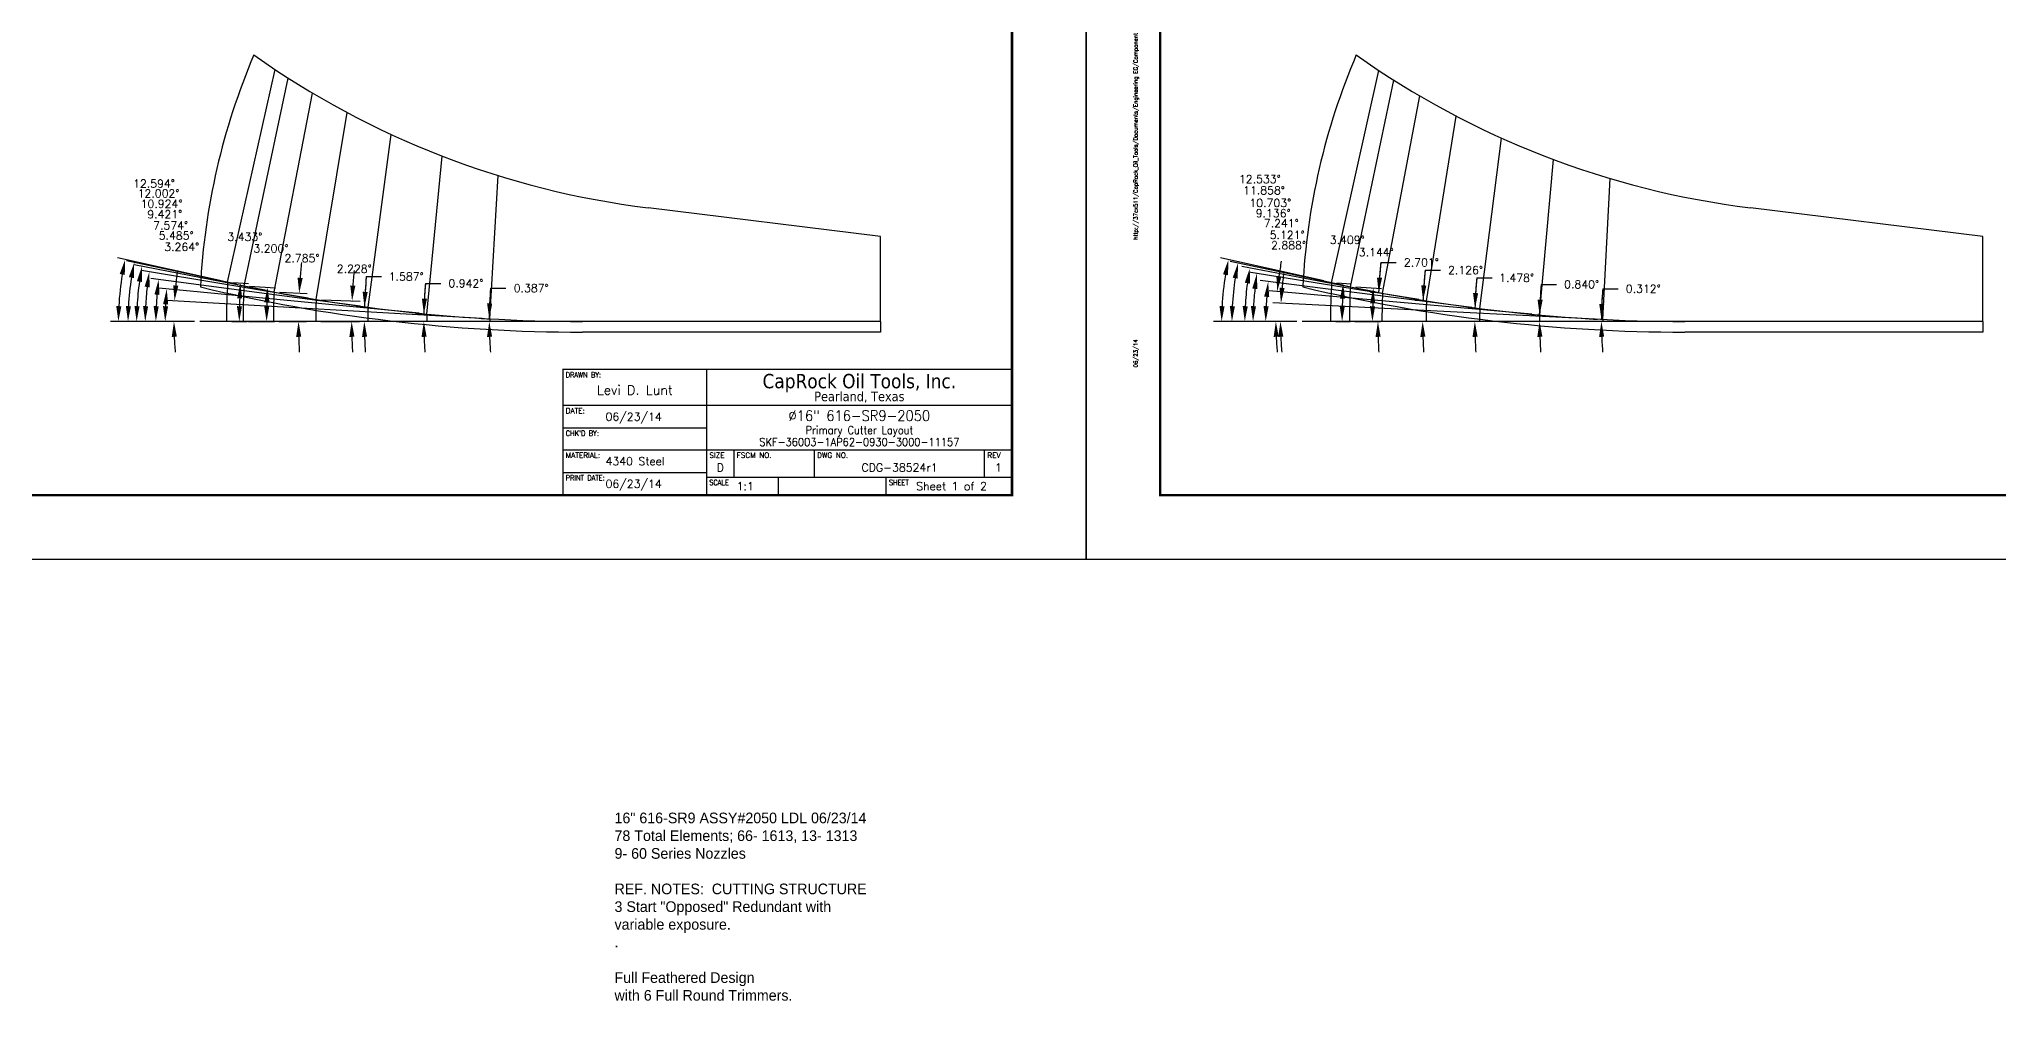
# Model space of a CAD drawing. Header units: inches. Extents: x -3 to 80.6, y -1.2 to 56.3.
# Drawn here: x 34.32 to 57.34, y 7.24 to 18.53 of the extents above; entities that cross this region are included whole.
import ezdxf
from ezdxf.enums import TextEntityAlignment as Align

# ---------------------------------------------------------------- set-up
doc = ezdxf.new("R2010")
doc.units = ezdxf.units.IN
doc.header["$MEASUREMENT"] = 0
doc.header["$PDMODE"] = 35
doc.layers.get('Defpoints').update_dxf_attribs({"color": 10})
for name, color, linetype in [('Dims', 4, 'Continuous'), ('Text', 3, 'Continuous'), ('Title Block', 7, 'Continuous')]:
    doc.layers.add(name, color=color, linetype=linetype)
doc.styles.add('Block', font='tahoma.ttf')
doc.styles.add('RomanD', font='romand.shx')
doc.styles.add('RomanS', font='romans')
doc.dimstyles.get("Standard").update_dxf_attribs({"dimtxt": 0.094, "dimasz": 0.18, "dimexe": 0.094, "dimexo": 0.0625, "dimgap": 0.09, "dimtad": 0, "dimtih": 1, "dimtoh": 1, "dimdec": 4, "dimzin": 0, "dimdsep": 46, "dimtxsty": 'RomanS', "dimcen": 0.09, "dimadec": 3, "dimazin": 0, "dimtfac": 1, "dimtdec": 4, "dimtofl": 0, "dimtmove": 0, "dimatfit": 3, "dimfxl": 1, "dimtolj": 1, "dimtzin": 0, "dimarcsym": 0})

# ---------------------------------------------------------------- blocks, each defined once
blk = doc.blocks.new('COT_Dblock')
at = {"layer": 'Defpoints'}
blk.add_point((0.188, 0.188), dxfattribs=at)
at = {"layer": 'Title Block'}
for p, q in [((29.544, 1.805), (27.857, 1.805)), ((27.857, 1.539), (29.544, 1.539)), ((27.857, 1.282), (33.13, 1.282)), ((29.865, 0.961), (29.865, 1.282)), ((30.81, 0.961), (30.81, 1.282)), ((32.809, 0.961), (32.809, 1.282)), ((27.857, 1.016), (29.544, 1.016)), ((29.544, 0.961), (33.13, 0.961)), ((30.388, 0.75), (30.388, 0.961)), ((31.653, 0.75), (31.653, 0.961))]:
    blk.add_line(p, q, dxfattribs=at)
at = {"layer": 'Title Block', "color": 8}
blk.add_lwpolyline([(0, 0), (34, 0), (34, 22), (0, 22)], close=True, dxfattribs=at)
at = {"layer": 'Title Block', "const_width": 0.03}
blk.add_lwpolyline([(33.13, 21.25), (0.87, 21.25), (0.87, 0.75), (33.13, 0.75)], close=True, dxfattribs=at)
at = {"layer": 'Title Block', "const_width": 0.0169}
for points in [[(27.857, 0.75), (27.857, 2.227), (33.13, 2.227)], [(29.544, 0.75), (29.544, 2.227)], [(29.544, 1.805), (33.13, 1.805)]]:
    blk.add_lwpolyline(points, dxfattribs=at)
at = {"layer": 'Title Block', "style": 'RomanS'}
for s, width, p in [('DRAWN BY:', 0.86, (27.888, 2.195)), ("CHK'D BY:", 0.91, (27.888, 1.508)), ('PRINT DATE:', 0.78, (27.888, 0.985)), ('SCALE', 0.9, (29.575, 0.93)), ('SHEET', 0.9, (31.685, 0.93))]:
    blk.add_text(s, height=0.0625, dxfattribs=dict(at, width=width)).set_placement(p, align=Align.TOP_LEFT)
at = {"layer": 'Title Block', "style": 'Block'}
for s, height, p in [('CapRock Oil Tools, Inc.', 0.16875, (31.337, 2.09)), ('Pearland, Texas', 0.1125, (31.337, 1.91))]:
    blk.add_text(s, height=height, dxfattribs=at).set_placement(p, align=Align.MIDDLE_CENTER)
at = {"layer": 'Title Block', "style": 'RomanS'}
for s, p in [('DATE:', (27.888, 1.773)), ('MATERIAL:', (27.888, 1.25)), ('SIZE', (29.575, 1.25)), ('FSCM NO.', (29.896, 1.25)), ('DWG NO.', (30.841, 1.25)), ('REV', (32.841, 1.25))]:
    blk.add_text(s, height=0.0625, dxfattribs=at).set_placement(p, align=Align.TOP_LEFT)
at = {"layer": 'Title Block', "color": 3, "style": 'RomanS'}
blk.add_text('D', height=0.094, dxfattribs=at).set_placement((29.704, 1.121), align=Align.TOP_CENTER)
at = {"layer": 'Title Block', "color": 1, "style": 'RomanS', "flags": 8}
for tag, p in [('FNAME', (0.62, 3.75)), ('REVDATE', (0.62, 2.25)), ('USER', (0.62, 0.75))]:
    blk.add_attdef(tag, text='', height=0.047, rotation=90, dxfattribs=at).set_placement(p, align=Align.BOTTOM_LEFT)
at = {"layer": 'Title Block', "color": 3, "style": 'RomanS', "flags": 8}
blk.add_attdef('DRAWN', text='', height=0.11, dxfattribs=at).set_placement((28.7, 1.984), align=Align.MIDDLE_CENTER)
for tag, p in [('DDATE', (28.356, 1.672)), ('CHECK', (28.356, 1.406)), ('MATRL', (28.356, 1.149)), ('PDATE', (28.356, 0.883)), ('SCALE', (29.896, 0.855)), ('SHEET', (32.005, 0.855))]:
    blk.add_attdef(tag, text='', height=0.094, dxfattribs=at).set_placement(p, align=Align.MIDDLE_LEFT)
at = {"layer": 'Title Block', "color": 3, "style": 'RomanD', "width": 0.9, "flags": 8}
for tag, height, p in [('TITL1', 0.125, (31.337, 1.684)), ('TITL2', 0.094, (31.337, 1.514)), ('TITL3', 0.094, (31.337, 1.374))]:
    blk.add_attdef(tag, text='', height=height, dxfattribs=at).set_placement(p, align=Align.MIDDLE_CENTER)
at = {"layer": 'Title Block', "color": 3, "style": 'RomanS', "flags": 8}
for tag, p in [('FSCM#', (30.337, 1.121)), ('DWG#', (31.81, 1.121)), ('REV#', (32.97, 1.121))]:
    blk.add_attdef(tag, text='', height=0.094, dxfattribs=at).set_placement(p, align=Align.TOP_CENTER)
blk = doc.blocks.new('*D132')
at = {"layer": 'Defpoints', "color": 0, "transparency": 16777216}
for p in [(35.908, 15.297), (36.21, 15.216), (39.588, 15.249), (39.618, 15.247), (40.707, 15.216)]:
    blk.add_point(p, dxfattribs=at)
at = {"layer": 'Dims', "color": 0, "lineweight": -2, "transparency": 16777216}
for p, q in [((39.526, 15.252), (35.82, 15.463)), ((36.148, 15.216), (35.813, 15.216))]:
    blk.add_line(p, q, dxfattribs=at)
for start, end in [(171.8892, 174.3128), (182.4236, 184.8472)]:
    blk.add_arc((40.162, 15.216), 4.256, start, end, dxfattribs=at)
at = {"layer": 'Dims', "color": 0, "transparency": 16777216}
for points in [[(35.958, 15.635), (35.898, 15.64), (35.914, 15.458)], [(35.881, 15.035), (35.941, 15.037), (35.907, 15.216)]]:
    blk.add_solid(points, dxfattribs=at)
at = {"layer": 'Dims', "color": 0, "transparency": 16777216, "insert": (35.998, 16.091), "char_height": 0.094, "attachment_point": 5, "style": 'RomanS'}
blk.add_mtext('\\A1;3.264°', dxfattribs=at)
blk = doc.blocks.new('*D133')
at = {"layer": 'Defpoints', "color": 0, "transparency": 16777216}
for p in [(35.806, 15.343), (36.21, 15.216), (38.849, 15.306), (38.879, 15.303), (40.707, 15.216)]:
    blk.add_point(p, dxfattribs=at)
at = {"layer": 'Dims', "color": 0, "lineweight": -2, "transparency": 16777216}
for p, q in [((38.787, 15.312), (35.728, 15.606)), ((36.148, 15.216), (35.71, 15.216))]:
    blk.add_line(p, q, dxfattribs=at)
blk.add_arc((39.791, 15.216), 3.988, 177.1015, 177.4134, dxfattribs=at)
at = {"layer": 'Dims', "color": 0, "transparency": 16777216}
for points in [[(35.779, 15.42), (35.839, 15.415), (35.822, 15.597)], [(35.838, 15.395), (35.778, 15.396), (35.804, 15.216)]]:
    blk.add_solid(points, dxfattribs=at)
at = {"layer": 'Dims', "color": 0, "transparency": 16777216, "insert": (35.933, 16.225), "char_height": 0.094, "attachment_point": 5, "style": 'RomanS'}
blk.add_mtext('\\A1;5.485°', dxfattribs=at)
blk = doc.blocks.new('*D134')
at = {"layer": 'Defpoints', "color": 0, "transparency": 16777216}
for p in [(35.698, 15.381), (36.21, 15.216), (38.157, 15.387), (38.186, 15.383), (40.707, 15.216)]:
    blk.add_point(p, dxfattribs=at)
at = {"layer": 'Dims', "color": 0, "lineweight": -2, "transparency": 16777216}
for p, q in [((38.095, 15.395), (35.634, 15.722)), ((36.148, 15.216), (35.6, 15.216))]:
    blk.add_line(p, q, dxfattribs=at)
blk.add_arc((39.441, 15.216), 3.747, 175.1786, 177.2474, dxfattribs=at)
at = {"layer": 'Dims', "color": 0, "transparency": 16777216}
for points in [[(35.678, 15.534), (35.737, 15.528), (35.727, 15.71)], [(35.728, 15.395), (35.668, 15.397), (35.694, 15.216)]]:
    blk.add_solid(points, dxfattribs=at)
at = {"layer": 'Dims', "color": 0, "transparency": 16777216, "insert": (35.868, 16.344), "char_height": 0.094, "attachment_point": 5, "style": 'RomanS'}
blk.add_mtext('\\A1;7.574°', dxfattribs=at)
blk = doc.blocks.new('*D135')
at = {"layer": 'Defpoints', "color": 0, "transparency": 16777216}
for p in [(37.547, 15.479), (37.577, 15.474), (35.574, 15.411), (36.21, 15.216), (40.707, 15.216)]:
    blk.add_point(p, dxfattribs=at)
at = {"layer": 'Dims', "color": 0, "lineweight": -2, "transparency": 16777216}
for p, q in [((37.485, 15.489), (35.524, 15.814)), ((36.148, 15.216), (35.475, 15.216))]:
    blk.add_line(p, q, dxfattribs=at)
blk.add_arc((39.131, 15.216), 3.562, 173.4745, 177.1045, dxfattribs=at)
at = {"layer": 'Dims', "color": 0, "transparency": 16777216}
for points in [[(35.562, 15.625), (35.622, 15.617), (35.617, 15.799)], [(35.604, 15.395), (35.544, 15.397), (35.569, 15.216)]]:
    blk.add_solid(points, dxfattribs=at)
at = {"layer": 'Dims', "color": 0, "transparency": 16777216, "insert": (35.799, 16.475), "char_height": 0.094, "attachment_point": 5, "style": 'RomanS'}
blk.add_mtext('\\A1;9.421°', dxfattribs=at)
blk = doc.blocks.new('*D136')
at = {"layer": 'Defpoints', "color": 0, "transparency": 16777216}
for p in [(35.475, 15.432), (37.054, 15.568), (37.083, 15.562), (36.21, 15.216), (40.707, 15.216)]:
    blk.add_point(p, dxfattribs=at)
at = {"layer": 'Dims', "color": 0, "lineweight": -2, "transparency": 16777216}
for p, q in [((36.992, 15.58), (35.438, 15.88)), ((36.148, 15.216), (35.374, 15.216))]:
    blk.add_line(p, q, dxfattribs=at)
blk.add_arc((38.879, 15.216), 3.41, 172.1008, 176.9756, dxfattribs=at)
at = {"layer": 'Dims', "color": 0, "transparency": 16777216}
for points in [[(35.471, 15.689), (35.53, 15.68), (35.53, 15.862)], [(35.503, 15.395), (35.443, 15.397), (35.468, 15.216)]]:
    blk.add_solid(points, dxfattribs=at)
at = {"layer": 'Dims', "color": 0, "transparency": 16777216, "insert": (35.761, 16.598), "char_height": 0.094, "attachment_point": 5, "style": 'RomanS'}
blk.add_mtext('\\A1;10.924°', dxfattribs=at)
blk = doc.blocks.new('*D137')
at = {"layer": 'Defpoints', "color": 0, "transparency": 16777216}
for p in [(35.375, 15.448), (36.701, 15.64), (36.73, 15.634), (36.21, 15.216), (40.707, 15.216)]:
    blk.add_point(p, dxfattribs=at)
at = {"layer": 'Dims', "color": 0, "lineweight": -2, "transparency": 16777216}
for p, q in [((36.64, 15.653), (35.348, 15.928)), ((36.148, 15.216), (35.273, 15.216))]:
    blk.add_line(p, q, dxfattribs=at)
blk.add_arc((38.697, 15.216), 3.33, 171.0956, 176.9025, dxfattribs=at)
at = {"layer": 'Dims', "color": 0, "transparency": 16777216}
for points in [[(35.377, 15.737), (35.436, 15.726), (35.44, 15.908)], [(35.402, 15.395), (35.342, 15.397), (35.367, 15.216)]]:
    blk.add_solid(points, dxfattribs=at)
at = {"layer": 'Dims', "color": 0, "transparency": 16777216, "insert": (35.726, 16.72), "char_height": 0.094, "attachment_point": 5, "style": 'RomanS'}
blk.add_mtext('\\A1;12.002°', dxfattribs=at)
blk = doc.blocks.new('*D138')
at = {"layer": 'Defpoints', "color": 0, "transparency": 16777216}
for p in [(36.508, 15.683), (36.537, 15.676), (35.263, 15.461), (36.21, 15.216), (40.707, 15.216)]:
    blk.add_point(p, dxfattribs=at)
at = {"layer": 'Dims', "color": 0, "lineweight": -2, "transparency": 16777216}
for p, q in [((36.447, 15.696), (35.242, 15.965)), ((36.148, 15.216), (35.16, 15.216))]:
    blk.add_line(p, q, dxfattribs=at)
blk.add_arc((38.597, 15.216), 3.343, 170.4911, 176.9146, dxfattribs=at)
at = {"layer": 'Dims', "color": 0, "transparency": 16777216}
for points in [[(35.27, 15.774), (35.329, 15.762), (35.334, 15.945)], [(35.289, 15.395), (35.229, 15.397), (35.254, 15.216)]]:
    blk.add_solid(points, dxfattribs=at)
at = {"layer": 'Dims', "color": 0, "transparency": 16777216, "insert": (35.672, 16.835), "char_height": 0.094, "attachment_point": 5, "style": 'RomanS'}
blk.add_mtext('\\A1;12.594°', dxfattribs=at)
blk = doc.blocks.new('*D139')
at = {"layer": 'Defpoints', "color": 0, "transparency": 16777216}
for p in [(39.611, 15.226), (39.618, 15.247), (39.618, 15.216), (44.207, 15.216)]:
    blk.add_point(p, dxfattribs=at)
at = {"layer": 'Dims', "color": 0, "lineweight": -2, "transparency": 16777216}
for p, q in [((39.627, 15.607), (39.807, 15.607)), ((39.556, 15.247), (39.517, 15.248)), ((39.556, 15.216), (39.517, 15.216))]:
    blk.add_line(p, q, dxfattribs=at)
for start, end in [(175.1243, 179.6127), (175.1251, 177.3689), (182.2438, 184.4876)]:
    blk.add_arc((44.207, 15.216), 4.597, start, end, dxfattribs=at)
at = {"layer": 'Dims', "color": 0, "transparency": 16777216}
for points in [[(39.645, 15.426), (39.585, 15.428), (39.611, 15.247)], [(39.584, 15.035), (39.644, 15.036), (39.611, 15.216)]]:
    blk.add_solid(points, dxfattribs=at)
at = {"layer": 'Dims', "color": 0, "transparency": 16777216, "insert": (40.103, 15.607), "char_height": 0.094, "attachment_point": 5, "style": 'RomanS'}
blk.add_mtext('\\A1;0.387°', dxfattribs=at)
blk = doc.blocks.new('*D140')
at = {"layer": 'Defpoints', "color": 0, "transparency": 16777216}
for p in [(38.842, 15.245), (38.878, 15.216), (38.879, 15.303), (44.207, 15.216)]:
    blk.add_point(p, dxfattribs=at)
at = {"layer": 'Dims', "color": 0, "lineweight": -2, "transparency": 16777216}
for p, q in [((38.861, 15.664), (39.041, 15.664)), ((38.816, 15.216), (38.748, 15.216)), ((38.817, 15.304), (38.749, 15.306))]:
    blk.add_line(p, q, dxfattribs=at)
for start, end in [(175.2132, 179.0584), (175.2137, 177.1361), (181.9223, 183.8447)]:
    blk.add_arc((44.207, 15.216), 5.365, start, end, dxfattribs=at)
at = {"layer": 'Dims', "color": 0, "transparency": 16777216}
for points in [[(38.879, 15.483), (38.819, 15.485), (38.843, 15.304)], [(38.815, 15.035), (38.875, 15.036), (38.842, 15.216)]]:
    blk.add_solid(points, dxfattribs=at)
at = {"layer": 'Dims', "color": 0, "transparency": 16777216, "insert": (39.337, 15.664), "char_height": 0.094, "attachment_point": 5, "style": 'RomanS'}
blk.add_mtext('\\A1;0.942°', dxfattribs=at)
blk = doc.blocks.new('*D141')
at = {"layer": 'Defpoints', "color": 0, "transparency": 16777216}
for p in [(38.143, 15.272), (38.184, 15.216), (38.186, 15.383), (44.207, 15.216)]:
    blk.add_point(p, dxfattribs=at)
at = {"layer": 'Dims', "color": 0, "lineweight": -2, "transparency": 16777216}
for p, q in [((38.166, 15.743), (38.346, 15.743)), ((38.122, 15.216), (38.049, 15.216)), ((38.124, 15.384), (38.051, 15.386))]:
    blk.add_line(p, q, dxfattribs=at)
for start, end in [(175.0107, 178.4125), (175.0111, 176.7118), (181.7007, 183.4015)]:
    blk.add_arc((44.207, 15.216), 6.064, start, end, dxfattribs=at)
at = {"layer": 'Dims', "color": 0, "transparency": 16777216}
for points in [[(38.183, 15.562), (38.123, 15.565), (38.145, 15.384)], [(38.116, 15.035), (38.176, 15.036), (38.143, 15.216)]]:
    blk.add_solid(points, dxfattribs=at)
at = {"layer": 'Dims', "color": 0, "transparency": 16777216, "insert": (38.635, 15.743), "char_height": 0.094, "attachment_point": 5, "style": 'RomanS'}
blk.add_mtext('\\A1;1.587°', dxfattribs=at)
blk = doc.blocks.new('*D142')
at = {"layer": 'Defpoints', "color": 0, "transparency": 16777216}
for p in [(37.577, 15.474), (37.572, 15.216), (37.994, 15.296), (44.207, 15.216)]:
    blk.add_point(p, dxfattribs=at)
at = {"layer": 'Dims', "color": 0, "lineweight": -2, "transparency": 16777216}
for p, q in [((37.639, 15.471), (38.093, 15.454)), ((37.634, 15.216), (38.088, 15.216))]:
    blk.add_line(p, q, dxfattribs=at)
for start, end in [(174.4522, 176.1122), (181.6599, 183.3199)]:
    blk.add_arc((44.207, 15.216), 6.213, start, end, dxfattribs=at)
at = {"layer": 'Dims', "color": 0, "transparency": 16777216}
for points in [[(38.038, 15.636), (37.978, 15.639), (37.999, 15.457)], [(37.967, 15.035), (38.027, 15.036), (37.994, 15.216)]]:
    blk.add_solid(points, dxfattribs=at)
at = {"layer": 'Dims', "color": 0, "transparency": 16777216, "insert": (38.025, 15.835), "char_height": 0.094, "attachment_point": 5, "style": 'RomanS'}
blk.add_mtext('\\A1;2.228°', dxfattribs=at)
blk = doc.blocks.new('*D143')
at = {"layer": 'Defpoints', "color": 0, "transparency": 16777216}
for p in [(37.083, 15.562), (37.075, 15.216), (37.371, 15.327), (44.207, 15.216)]:
    blk.add_point(p, dxfattribs=at)
at = {"layer": 'Dims', "color": 0, "lineweight": -2, "transparency": 16777216}
for p, q in [((37.145, 15.559), (37.472, 15.543)), ((37.137, 15.216), (37.464, 15.216))]:
    blk.add_line(p, q, dxfattribs=at)
for start, end in [(174.1984, 175.7068), (181.5084, 183.0169)]:
    blk.add_arc((44.207, 15.216), 6.837, start, end, dxfattribs=at)
at = {"layer": 'Dims', "color": 0, "transparency": 16777216}
for points in [[(37.419, 15.726), (37.359, 15.73), (37.378, 15.548)], [(37.342, 15.035), (37.402, 15.036), (37.37, 15.216)]]:
    blk.add_solid(points, dxfattribs=at)
at = {"layer": 'Dims', "color": 0, "transparency": 16777216, "insert": (37.411, 15.959), "char_height": 0.094, "attachment_point": 5, "style": 'RomanS'}
blk.add_mtext('\\A1;2.785°', dxfattribs=at)
blk = doc.blocks.new('*D144')
at = {"layer": 'Defpoints', "color": 0, "transparency": 16777216}
for p in [(36.73, 15.634), (36.719, 15.216), (36.996, 15.35), (44.207, 15.216)]:
    blk.add_point(p, dxfattribs=at)
at = {"layer": 'Dims', "color": 0, "lineweight": -2, "transparency": 16777216}
for p, q in [((36.793, 15.63), (37.1, 15.613)), ((36.781, 15.216), (37.089, 15.216))]:
    blk.add_line(p, q, dxfattribs=at)
blk.add_arc((44.207, 15.216), 7.212, 178.2298, 178.5699, dxfattribs=at)
at = {"layer": 'Dims', "color": 0, "transparency": 16777216}
for points in [[(36.969, 15.44), (37.029, 15.437), (37.006, 15.618)], [(37.027, 15.395), (36.967, 15.396), (36.995, 15.216)]]:
    blk.add_solid(points, dxfattribs=at)
at = {"layer": 'Dims', "color": 0, "transparency": 16777216, "insert": (37.046, 16.073), "char_height": 0.094, "attachment_point": 5, "style": 'RomanS'}
blk.add_mtext('\\A1;3.200°', dxfattribs=at)
blk = doc.blocks.new('*D145')
at = {"layer": 'Defpoints', "color": 0, "transparency": 16777216}
for p in [(36.537, 15.676), (36.523, 15.216), (36.675, 15.366), (44.207, 15.216)]:
    blk.add_point(p, dxfattribs=at)
at = {"layer": 'Dims', "color": 0, "lineweight": -2, "transparency": 16777216}
for p, q in [((36.599, 15.672), (36.781, 15.661)), ((36.586, 15.216), (36.768, 15.216))]:
    blk.add_line(p, q, dxfattribs=at)
blk.add_arc((44.207, 15.216), 7.533, 177.9357, 178.631, dxfattribs=at)
at = {"layer": 'Dims', "color": 0, "transparency": 16777216}
for points in [[(36.649, 15.489), (36.709, 15.486), (36.687, 15.667)], [(36.706, 15.395), (36.646, 15.396), (36.674, 15.216)]]:
    blk.add_solid(points, dxfattribs=at)
at = {"layer": 'Dims', "color": 0, "transparency": 16777216, "insert": (36.74, 16.21), "char_height": 0.094, "attachment_point": 5, "style": 'RomanS'}
blk.add_mtext('\\A1;3.433°', dxfattribs=at)
blk = doc.blocks.new('*D164')
at = {"layer": 'Defpoints', "color": 0, "transparency": 16777216}
for p in [(52.674, 15.224), (52.692, 15.24), (52.692, 15.216), (57.156, 15.216)]:
    blk.add_point(p, dxfattribs=at)
at = {"layer": 'Dims', "color": 0, "lineweight": -2, "transparency": 16777216}
for p, q in [((52.69, 15.6), (52.87, 15.6)), ((52.629, 15.24), (52.58, 15.241)), ((52.629, 15.216), (52.58, 15.216))]:
    blk.add_line(p, q, dxfattribs=at)
for start, end in [(175.0846, 179.6882), (175.0855, 177.3868), (182.3013, 184.6027)]:
    blk.add_arc((57.156, 15.216), 4.482, start, end, dxfattribs=at)
at = {"layer": 'Dims', "color": 0, "transparency": 16777216}
for points in [[(52.647, 15.035), (52.707, 15.036), (52.674, 15.216)], [(52.708, 15.419), (52.649, 15.421), (52.674, 15.24)]]:
    blk.add_solid(points, dxfattribs=at)
at = {"layer": 'Dims', "color": 0, "transparency": 16777216, "insert": (53.166, 15.6), "char_height": 0.094, "attachment_point": 5, "style": 'RomanS'}
blk.add_mtext('\\A1;0.312°', dxfattribs=at)
blk = doc.blocks.new('*D165')
at = {"layer": 'Defpoints', "color": 0, "transparency": 16777216}
for p in [(51.948, 15.292), (51.948, 15.241), (51.948, 15.216), (57.156, 15.216)]:
    blk.add_point(p, dxfattribs=at)
at = {"layer": 'Dims', "color": 0, "lineweight": -2, "transparency": 16777216}
for p, q in [((51.966, 15.652), (52.146, 15.652)), ((51.886, 15.293), (51.854, 15.294)), ((51.885, 15.216), (51.854, 15.216))]:
    blk.add_line(p, q, dxfattribs=at)
for start, end in [(175.1985, 179.16), (175.1991, 177.1795), (181.9805, 183.9609)]:
    blk.add_arc((57.156, 15.216), 5.208, start, end, dxfattribs=at)
at = {"layer": 'Dims', "color": 0, "transparency": 16777216}
for points in [[(51.984, 15.471), (51.924, 15.473), (51.948, 15.292)], [(51.921, 15.035), (51.981, 15.036), (51.948, 15.216)]]:
    blk.add_solid(points, dxfattribs=at)
at = {"layer": 'Dims', "color": 0, "transparency": 16777216, "insert": (52.442, 15.652), "char_height": 0.094, "attachment_point": 5, "style": 'RomanS'}
blk.add_mtext('\\A1;0.840°', dxfattribs=at)
blk = doc.blocks.new('*D166')
at = {"layer": 'Defpoints', "color": 0, "transparency": 16777216}
for p in [(51.187, 15.267), (51.243, 15.216), (51.245, 15.368), (57.156, 15.216)]:
    blk.add_point(p, dxfattribs=at)
at = {"layer": 'Dims', "color": 0, "lineweight": -2, "transparency": 16777216}
for p, q in [((51.209, 15.729), (51.389, 15.729)), ((51.181, 15.216), (51.093, 15.216)), ((51.183, 15.37), (51.095, 15.372))]:
    blk.add_line(p, q, dxfattribs=at)
for start, end in [(175.0655, 178.5219), (175.0659, 176.7939), (181.728, 183.456)]:
    blk.add_arc((57.156, 15.216), 5.969, start, end, dxfattribs=at)
at = {"layer": 'Dims', "color": 0, "transparency": 16777216}
for points in [[(51.226, 15.548), (51.166, 15.551), (51.189, 15.37)], [(51.16, 15.035), (51.22, 15.036), (51.187, 15.216)]]:
    blk.add_solid(points, dxfattribs=at)
at = {"layer": 'Dims', "color": 0, "transparency": 16777216, "insert": (51.678, 15.729), "char_height": 0.094, "attachment_point": 5, "style": 'RomanS'}
blk.add_mtext('\\A1;1.478°', dxfattribs=at)
blk = doc.blocks.new('*D167')
at = {"layer": 'Defpoints', "color": 0, "transparency": 16777216}
for p in [(50.619, 15.458), (50.575, 15.297), (50.614, 15.216), (57.156, 15.216)]:
    blk.add_point(p, dxfattribs=at)
at = {"layer": 'Dims', "color": 0, "lineweight": -2, "transparency": 16777216}
for p, q in [((50.602, 15.819), (50.782, 15.819)), ((50.556, 15.461), (50.485, 15.463)), ((50.552, 15.216), (50.48, 15.216))]:
    blk.add_line(p, q, dxfattribs=at)
for start, end in [(174.7397, 177.8743), (174.74, 176.3072), (181.5671, 183.1343)]:
    blk.add_arc((57.156, 15.216), 6.581, start, end, dxfattribs=at)
at = {"layer": 'Dims', "color": 0, "transparency": 16777216}
for points in [[(50.618, 15.638), (50.558, 15.641), (50.579, 15.46)], [(50.547, 15.035), (50.607, 15.036), (50.574, 15.216)]]:
    blk.add_solid(points, dxfattribs=at)
at = {"layer": 'Dims', "color": 0, "transparency": 16777216, "insert": (51.078, 15.819), "char_height": 0.094, "attachment_point": 5, "style": 'RomanS'}
blk.add_mtext('\\A1;2.126°', dxfattribs=at)
blk = doc.blocks.new('*D168')
at = {"layer": 'Defpoints', "color": 0, "transparency": 16777216}
for p in [(50.104, 15.549), (50.05, 15.328), (50.096, 15.216), (57.156, 15.216)]:
    blk.add_point(p, dxfattribs=at)
at = {"layer": 'Dims', "color": 0, "lineweight": -2, "transparency": 16777216}
for p, q in [((50.083, 15.91), (50.263, 15.91)), ((50.041, 15.552), (49.963, 15.555)), ((50.033, 15.216), (49.955, 15.216))]:
    blk.add_line(p, q, dxfattribs=at)
for start, end in [(174.396, 177.2987), (174.3962, 175.8475), (181.4513, 182.9025)]:
    blk.add_arc((57.156, 15.216), 7.107, start, end, dxfattribs=at)
at = {"layer": 'Dims', "color": 0, "transparency": 16777216}
for points in [[(50.098, 15.729), (50.038, 15.732), (50.057, 15.551)], [(50.021, 15.035), (50.081, 15.036), (50.049, 15.216)]]:
    blk.add_solid(points, dxfattribs=at)
at = {"layer": 'Dims', "color": 0, "transparency": 16777216, "insert": (50.559, 15.91), "char_height": 0.094, "attachment_point": 5, "style": 'RomanS'}
blk.add_mtext('\\A1;2.701°', dxfattribs=at)
blk = doc.blocks.new('*D169')
at = {"layer": 'Defpoints', "color": 0, "transparency": 16777216}
for p in [(49.726, 15.624), (49.714, 15.216), (49.985, 15.347), (57.156, 15.216)]:
    blk.add_point(p, dxfattribs=at)
at = {"layer": 'Dims', "color": 0, "lineweight": -2, "transparency": 16777216}
for p, q in [((49.788, 15.621), (50.089, 15.604)), ((49.777, 15.216), (50.078, 15.216))]:
    blk.add_line(p, q, dxfattribs=at)
blk.add_arc((57.156, 15.216), 7.171, 178.2941, 178.5618, dxfattribs=at)
at = {"layer": 'Dims', "color": 0, "transparency": 16777216}
for points in [[(49.957, 15.431), (50.017, 15.428), (49.995, 15.609)], [(50.016, 15.395), (49.956, 15.396), (49.984, 15.216)]]:
    blk.add_solid(points, dxfattribs=at)
at = {"layer": 'Dims', "color": 0, "transparency": 16777216, "insert": (50.03, 16.029), "char_height": 0.094, "attachment_point": 5, "style": 'RomanS'}
blk.add_mtext('\\A1;3.144°', dxfattribs=at)
blk = doc.blocks.new('*D170')
at = {"layer": 'Defpoints', "color": 0, "transparency": 16777216}
for p in [(49.505, 15.672), (49.492, 15.216), (49.629, 15.365), (57.156, 15.216)]:
    blk.add_point(p, dxfattribs=at)
at = {"layer": 'Dims', "color": 0, "lineweight": -2, "transparency": 16777216}
for p, q in [((49.568, 15.668), (49.735, 15.658)), ((49.554, 15.216), (49.722, 15.216))]:
    blk.add_line(p, q, dxfattribs=at)
blk.add_arc((57.156, 15.216), 7.528, 177.9608, 178.6299, dxfattribs=at)
at = {"layer": 'Dims', "color": 0, "transparency": 16777216}
for points in [[(49.603, 15.485), (49.662, 15.482), (49.641, 15.664)], [(49.66, 15.395), (49.6, 15.396), (49.628, 15.216)]]:
    blk.add_solid(points, dxfattribs=at)
at = {"layer": 'Dims', "color": 0, "transparency": 16777216, "insert": (49.689, 16.174), "char_height": 0.094, "attachment_point": 5, "style": 'RomanS'}
blk.add_mtext('\\A1;3.409°', dxfattribs=at)
blk = doc.blocks.new('*D171')
at = {"layer": 'Defpoints', "color": 0, "transparency": 16777216}
for p in [(48.905, 15.288), (49.159, 15.216), (52.662, 15.242), (52.692, 15.24), (53.656, 15.216)]:
    blk.add_point(p, dxfattribs=at)
at = {"layer": 'Dims', "color": 0, "lineweight": -2, "transparency": 16777216}
for p, q in [((52.6, 15.245), (48.816, 15.436)), ((49.096, 15.216), (48.81, 15.216))]:
    blk.add_line(p, q, dxfattribs=at)
for start, end in [(172.28, 174.6959), (182.4159, 184.8319)]:
    blk.add_arc((53.173, 15.216), 4.269, start, end, dxfattribs=at)
at = {"layer": 'Dims', "color": 0, "transparency": 16777216}
for points in [[(48.952, 15.608), (48.893, 15.613), (48.91, 15.431)], [(48.878, 15.035), (48.938, 15.037), (48.904, 15.216)]]:
    blk.add_solid(points, dxfattribs=at)
at = {"layer": 'Dims', "color": 0, "transparency": 16777216, "insert": (48.999, 16.111), "char_height": 0.094, "attachment_point": 5, "style": 'RomanS'}
blk.add_mtext('\\A1;2.888°', dxfattribs=at)
blk = doc.blocks.new('*D172')
at = {"layer": 'Defpoints', "color": 0, "transparency": 16777216}
for p in [(48.852, 15.334), (49.159, 15.216), (51.919, 15.295), (51.948, 15.292), (53.656, 15.216)]:
    blk.add_point(p, dxfattribs=at)
at = {"layer": 'Dims', "color": 0, "lineweight": -2, "transparency": 16777216}
for p, q in [((51.856, 15.3), (48.772, 15.577)), ((49.096, 15.216), (48.756, 15.216))]:
    blk.add_line(p, q, dxfattribs=at)
for start, end in [(169.657, 172.2679), (182.6109, 185.2217)]:
    blk.add_arc((52.8, 15.216), 3.95, start, end, dxfattribs=at)
at = {"layer": 'Dims', "color": 0, "transparency": 16777216}
for points in [[(48.916, 15.744), (48.856, 15.751), (48.866, 15.568)], [(48.824, 15.035), (48.884, 15.037), (48.85, 15.216)]]:
    blk.add_solid(points, dxfattribs=at)
at = {"layer": 'Dims', "color": 0, "transparency": 16777216, "insert": (48.983, 16.232), "char_height": 0.094, "attachment_point": 5, "style": 'RomanS'}
blk.add_mtext('\\A1;5.121°', dxfattribs=at)
blk = doc.blocks.new('*D173')
at = {"layer": 'Defpoints', "color": 0, "transparency": 16777216}
for p in [(48.734, 15.372), (49.159, 15.216), (51.215, 15.372), (51.245, 15.368), (53.656, 15.216)]:
    blk.add_point(p, dxfattribs=at)
at = {"layer": 'Dims', "color": 0, "lineweight": -2, "transparency": 16777216}
for p, q in [((51.153, 15.38), (48.667, 15.696)), ((49.096, 15.216), (48.637, 15.216))]:
    blk.add_line(p, q, dxfattribs=at)
blk.add_arc((52.446, 15.216), 3.715, 175.5357, 177.2236, dxfattribs=at)
at = {"layer": 'Dims', "color": 0, "transparency": 16777216}
for points in [[(48.712, 15.508), (48.772, 15.502), (48.76, 15.684)], [(48.765, 15.395), (48.705, 15.397), (48.731, 15.216)]]:
    blk.add_solid(points, dxfattribs=at)
at = {"layer": 'Dims', "color": 0, "transparency": 16777216, "insert": (48.914, 16.369), "char_height": 0.094, "attachment_point": 5, "style": 'RomanS'}
blk.add_mtext('\\A1;7.241°', dxfattribs=at)
blk = doc.blocks.new('*D174')
at = {"layer": 'Defpoints', "color": 0, "transparency": 16777216}
for p in [(50.589, 15.463), (50.619, 15.458), (48.587, 15.404), (49.159, 15.216), (53.656, 15.216)]:
    blk.add_point(p, dxfattribs=at)
at = {"layer": 'Dims', "color": 0, "lineweight": -2, "transparency": 16777216}
for p, q in [((50.528, 15.473), (48.534, 15.794)), ((49.096, 15.216), (48.488, 15.216))]:
    blk.add_line(p, q, dxfattribs=at)
blk.add_arc((52.128, 15.216), 3.545, 173.7731, 177.0908, dxfattribs=at)
at = {"layer": 'Dims', "color": 0, "transparency": 16777216}
for points in [[(48.573, 15.604), (48.633, 15.596), (48.627, 15.779)], [(48.617, 15.395), (48.557, 15.397), (48.582, 15.216)]]:
    blk.add_solid(points, dxfattribs=at)
at = {"layer": 'Dims', "color": 0, "transparency": 16777216, "insert": (48.818, 16.487), "char_height": 0.094, "attachment_point": 5, "style": 'RomanS'}
blk.add_mtext('\\A1;9.136°', dxfattribs=at)
blk = doc.blocks.new('*D175')
at = {"layer": 'Defpoints', "color": 0, "transparency": 16777216}
for p in [(48.491, 15.426), (50.074, 15.554), (50.104, 15.549), (49.159, 15.216), (53.656, 15.216)]:
    blk.add_point(p, dxfattribs=at)
at = {"layer": 'Dims', "color": 0, "lineweight": -2, "transparency": 16777216}
for p, q in [((50.013, 15.566), (48.451, 15.861)), ((49.096, 15.216), (48.391, 15.216))]:
    blk.add_line(p, q, dxfattribs=at)
blk.add_arc((51.864, 15.216), 3.379, 172.3494, 176.9476, dxfattribs=at)
at = {"layer": 'Dims', "color": 0, "transparency": 16777216}
for points in [[(48.485, 15.671), (48.545, 15.661), (48.544, 15.843)], [(48.52, 15.395), (48.46, 15.397), (48.485, 15.216)]]:
    blk.add_solid(points, dxfattribs=at)
at = {"layer": 'Dims', "color": 0, "transparency": 16777216, "insert": (48.785, 16.608), "char_height": 0.094, "attachment_point": 5, "style": 'RomanS'}
blk.add_mtext('\\A1;10.703°', dxfattribs=at)
blk = doc.blocks.new('*D176')
at = {"layer": 'Defpoints', "color": 0, "transparency": 16777216}
for p in [(48.342, 15.446), (49.696, 15.63), (49.726, 15.624), (49.159, 15.216), (53.656, 15.216)]:
    blk.add_point(p, dxfattribs=at)
at = {"layer": 'Dims', "color": 0, "lineweight": -2, "transparency": 16777216}
for p, q in [((49.635, 15.643), (48.313, 15.921)), ((49.096, 15.216), (48.24, 15.216))]:
    blk.add_line(p, q, dxfattribs=at)
blk.add_arc((51.669, 15.216), 3.336, 171.2345, 176.9077, dxfattribs=at)
at = {"layer": 'Dims', "color": 0, "transparency": 16777216}
for points in [[(48.343, 15.73), (48.402, 15.719), (48.405, 15.901)], [(48.369, 15.395), (48.309, 15.397), (48.334, 15.216)]]:
    blk.add_solid(points, dxfattribs=at)
at = {"layer": 'Dims', "color": 0, "transparency": 16777216, "insert": (48.711, 16.756), "char_height": 0.094, "attachment_point": 5, "style": 'RomanS'}
blk.add_mtext('\\A1;11.858°', dxfattribs=at)
blk = doc.blocks.new('*D177')
at = {"layer": 'Defpoints', "color": 0, "transparency": 16777216}
for p in [(49.476, 15.678), (49.505, 15.672), (48.222, 15.459), (49.159, 15.216), (53.656, 15.216)]:
    blk.add_point(p, dxfattribs=at)
at = {"layer": 'Dims', "color": 0, "lineweight": -2, "transparency": 16777216}
for p, q in [((49.415, 15.692), (48.201, 15.962)), ((49.096, 15.216), (48.119, 15.216))]:
    blk.add_line(p, q, dxfattribs=at)
blk.add_arc((51.555, 15.216), 3.342, 170.5527, 176.914, dxfattribs=at)
at = {"layer": 'Dims', "color": 0, "transparency": 16777216}
for points in [[(48.229, 15.77), (48.288, 15.759), (48.293, 15.941)], [(48.248, 15.395), (48.188, 15.397), (48.213, 15.216)]]:
    blk.add_solid(points, dxfattribs=at)
at = {"layer": 'Dims', "color": 0, "transparency": 16777216, "insert": (48.662, 16.888), "char_height": 0.094, "attachment_point": 5, "style": 'RomanS'}
blk.add_mtext('\\A1;12.533°', dxfattribs=at)

msp = doc.modelspace()

# ---------------------------------------------------------------- linework, layer by layer
at = {"color": 0}
for p, q in [((44.20722, 16.21584), (41.47771, 16.55099)), ((57.15557, 16.21584), (54.42607, 16.55099)), ((44.20722, 15.21584), (44.20722, 16.21584)), ((57.15557, 15.21584), (57.15557, 16.21584)), ((44.20722, 15.21584), (44.20722, 15.09084)), ((57.15557, 15.21584), (57.15557, 15.09084)), ((44.20722, 15.09084), (40.70722, 15.09084)), ((57.15557, 15.09084), (53.65557, 15.09084))]:
    msp.add_line(p, q, dxfattribs=at)
at = {"color": 1}
for p, q in [((40.70722, 15.21584), (36.2102, 15.21584)), ((53.65557, 15.21584), (49.15855, 15.21584))]:
    msp.add_line(p, q, dxfattribs=at)
at = {"color": 0}
for centre, radius, start, end in [((44.20722, 15.21584), 8, 156.952445, 177.091787), ((42.71164, 26.60052), 10.125, 234.595521, 263), ((57.15557, 15.21584), 8, 156.952445, 177.091787), ((55.65999, 26.60052), 10.125, 234.595521, 263), ((40.70722, 34.34084), 19.25, 256.512631, 270), ((53.65557, 34.34084), 19.25, 256.512631, 270)]:
    msp.add_arc(centre, radius, start, end, dxfattribs=at)
at = {"layer": 'Defpoints', "color": 1}
for p, q in [((44.20722, 15.21584), (40.70722, 15.21584)), ((57.15557, 15.21584), (53.65557, 15.21584))]:
    msp.add_line(p, q, dxfattribs=at)
for centre in [(40.70722, 34.34084), (53.65557, 34.34084)]:
    msp.add_arc(centre, 19.125, 256.512631, 270, dxfattribs=at)
at = {"layer": 'Dims'}
for p, q in [((36.5371, 15.67602), (37.09561, 18.1758)), ((36.73029, 15.6339), (37.24932, 18.07534)), ((49.50531, 15.67159), (50.05968, 18.16534)), ((49.72569, 15.62396), (50.23535, 18.05131)), ((37.08304, 15.56237), (37.53408, 17.89945)), ((50.10371, 15.54856), (50.54145, 17.8646)), ((37.5767, 15.4738), (37.94107, 17.66982)), ((50.61888, 15.45847), (50.96784, 17.62837)), ((38.18641, 15.3827), (38.45639, 17.41311)), ((51.24511, 15.36836), (51.4994, 17.36985)), ((38.87914, 15.30341), (39.05723, 17.15801)), ((51.94841, 15.29219), (52.11199, 17.11751)), ((39.61844, 15.24686), (39.71438, 16.92932)), ((52.69192, 15.24014), (52.77541, 16.89511)), ((36.50782, 15.68256), (36.5371, 15.67602)), ((49.47603, 15.6781), (49.50531, 15.67159)), ((36.70095, 15.64014), (36.73029, 15.6339)), ((37.05358, 15.56806), (37.08304, 15.56237)), ((37.5471, 15.47871), (37.5767, 15.4738)), ((49.69633, 15.63013), (49.72569, 15.62396)), ((50.07423, 15.55413), (50.10371, 15.54856)), ((50.58926, 15.46323), (50.61888, 15.45847)), ((38.15667, 15.38666), (38.18641, 15.3827)), ((38.84928, 15.30628), (38.87914, 15.30341)), ((39.58849, 15.24857), (39.61844, 15.24686)), ((51.21535, 15.37214), (51.24511, 15.36836)), ((51.91853, 15.29487), (51.94841, 15.29219)), ((52.66196, 15.24165), (52.69192, 15.24014))]:
    msp.add_line(p, q, dxfattribs=at)
for centre, radius, start in [((44.20722, 15.21584), 7.68391, 176.566622), ((57.15557, 15.21584), 7.66382, 176.59076), ((44.20722, 15.21584), 7.4886, 176.799754), ((44.20722, 15.21584), 7.1326, 177.215252), ((44.20722, 15.21584), 6.63554, 177.772097), ((57.15557, 15.21584), 7.44107, 176.855949), ((57.15557, 15.21584), 7.0597, 177.298709), ((57.15557, 15.21584), 6.54119, 177.874316), ((44.20722, 15.21584), 6.02312, 178.41254), ((44.20722, 15.21584), 5.3288, 179.0584), ((44.20722, 15.21584), 4.58888, 179.612726), ((57.15557, 15.21584), 5.91242, 178.521891), ((57.15557, 15.21584), 5.20772, 179.160006), ((57.15557, 15.21584), 4.46371, 179.688175)]:
    msp.add_arc(centre, radius, start, 180, dxfattribs=at)

# ---------------------------------------------------------------- block references
at = {"layer": 'Title Block'}
ref = msp.add_blockref('COT_Dblock', (12.62056, 12.4259), dxfattribs=at)
ref.add_attrib('TITL1', 'Ø16" 616-SR9-2050', dxfattribs={"color": 3, "height": 0.125, "style": 'RomanD', "width": 0.9, "flags": 8}).set_placement((43.95759, 14.10943), align=Align.MIDDLE_CENTER)
ref.add_attrib('TITL2', 'Primary Cutter Layout', dxfattribs={"color": 3, "height": 0.094, "style": 'RomanD', "width": 0.9, "flags": 8}).set_placement((43.95759, 13.94023), align=Align.MIDDLE_CENTER)
ref.add_attrib('TITL3', 'SKF-36003-1AP62-0930-3000-11157', dxfattribs={"color": 3, "height": 0.094, "style": 'RomanD', "width": 0.9, "flags": 8}).set_placement((43.95759, 13.79983), align=Align.MIDDLE_CENTER)
ref.add_attrib('DWG#', 'CDG-38524r1', dxfattribs={"color": 3, "height": 0.094, "style": 'RomanS', "flags": 8}).set_placement((44.43009, 13.54715), align=Align.TOP_CENTER)
ref.add_attrib('REV#', '1', dxfattribs={"color": 3, "height": 0.094, "style": 'RomanS', "flags": 8}).set_placement((45.59024, 13.54715), align=Align.TOP_CENTER)
ref.add_attrib('SHEET', 'Sheet 1 of 2', dxfattribs={"color": 3, "height": 0.094, "style": 'RomanS', "flags": 8}).set_placement((44.62587, 13.28137), align=Align.MIDDLE_LEFT)
ref.add_attrib('SCALE', '1:1', dxfattribs={"color": 3, "height": 0.094, "style": 'RomanS', "flags": 8}).set_placement((42.51649, 13.28137), align=Align.MIDDLE_LEFT)
ref.add_attrib('DRAWN', 'Levi D. Lunt', dxfattribs={"color": 3, "height": 0.11, "style": 'RomanS', "flags": 8}).set_placement((41.32087, 14.41028), align=Align.MIDDLE_CENTER)
ref.add_attrib('DDATE', '06/23/14', dxfattribs={"color": 3, "height": 0.094, "style": 'RomanS', "flags": 8}).set_placement((40.97645, 14.0977), align=Align.MIDDLE_LEFT)
ref.add_attrib('MATRL', '4340 Steel', dxfattribs={"color": 3, "height": 0.094, "style": 'RomanS', "flags": 8}).set_placement((40.97645, 13.57458), align=Align.MIDDLE_LEFT)
ref.add_attrib('PDATE', '06/23/14', dxfattribs={"color": 3, "height": 0.094, "style": 'RomanS', "flags": 8}).set_placement((40.97645, 13.30879), align=Align.MIDDLE_LEFT)
ref = msp.add_blockref('COT_Dblock', (46.62056, 12.4259), dxfattribs=at)
ref.add_attrib('REVDATE', '06/23/14', dxfattribs={"color": 1, "height": 0.047, "rotation": 90, "style": 'RomanS', "flags": 8}).set_placement((47.24056, 14.6759), align=Align.BOTTOM_LEFT)
ref.add_attrib('FNAME', 'http://37cx511/CapRock_Oil_Tools/Documents/Engineering EG/Component Drawings CDG/Bit Heads/Size 16.000/Blade 6/CDG-38524r1.dwg', dxfattribs={"color": 1, "height": 0.047, "rotation": 90, "style": 'RomanS', "flags": 8}).set_placement((47.24056, 16.1759), align=Align.BOTTOM_LEFT)

# ---------------------------------------------------------------- texts
at = {"layer": 'Text', "insert": (41.08186, 9.44675), "char_height": 0.125, "width": 8.4192095, "attachment_point": 1}
msp.add_mtext('16" 616-SR9 ASSY#2050 LDL 06/23/14\\P78 Total Elements; 66- 1613, 13- 1313\\P9- 60 Series Nozzles\\P\\PREF. NOTES:  CUTTING STRUCTURE\\P3 Start "Opposed" Redundant with \\Pvariable exposure.  \\P. \\P\\PFull Feathered Design \\Pwith 6 Full Round Trimmers.', dxfattribs=at)

# ---------------------------------------------------------------- dimensions: what is measured, and where the dimension line sits
at = {"layer": 'Dims'}
for base, line1, line2, picture, middle in [((35.262709, 15.460571), ((40.707216, 15.215845), (36.210199, 15.215845)), ((36.507823, 15.682559), (36.537101, 15.676018)), '*D138', (35.672282, 16.83548)), ((48.221911, 15.459341), ((53.655567, 15.215845), (49.15855, 15.215845)), ((49.476027, 15.678102), (49.505312, 15.671592)), '*D177', (48.661642, 16.888452)), ((48.3417984, 15.4457701), ((53.655567, 15.2158448), (49.15855, 15.2158448)), ((49.6963329, 15.6301263), (49.7256927, 15.6239617)), '*D176', (48.7109007, 16.7563345)), ((35.3749026, 15.4481696), ((40.707216, 15.2158448), (36.210199, 15.2158448)), ((36.7009497, 15.6401402), (36.7302939, 15.6339019)), '*D137', (35.7260396, 16.7203536)), ((35.4750486, 15.4324324), ((40.707216, 15.2158448), (36.210199, 15.2158448)), ((37.0535805, 15.5680594), (37.0830369, 15.5623744)), '*D136', (35.7605983, 16.597552)), ((48.4914413, 15.426121), ((53.655567, 15.2158448), (49.15855, 15.2158448)), ((50.0742291, 15.5541329), (50.1037072, 15.5485614)), '*D175', (48.785048, 16.6081286)), ((35.5744763, 15.4109881), ((40.707216, 15.2158448), (36.210199, 15.2158448)), ((37.5471007, 15.4787083), (37.5766961, 15.4737976)), '*D135', (35.7989968, 16.4747504)), ((35.6978033, 15.3809041), ((40.707216, 15.2158448), (36.210199, 15.2158448)), ((38.156672, 15.3866566), (38.1864103, 15.3827024)), '*D134', (35.8681141, 16.3442737)), ((48.5871534, 15.4042004), ((53.655567, 15.2158448), (49.15855, 15.2158448)), ((50.5892562, 15.4632321), (50.6188756, 15.4584687)), '*D174', (48.8180025, 16.4873683)), ((48.7337957, 15.372291), ((53.655567, 15.2158448), (49.15855, 15.2158448)), ((51.215353, 15.3721369), (51.2451137, 15.3683558)), '*D173', (48.9141193, 16.3693525)), ((35.8055319, 15.3430694), ((40.707216, 15.2158448), (36.210199, 15.2158448)), ((38.8492755, 15.306282), (38.8791382, 15.3034144)), '*D133', (35.9333916, 16.2253097)), ((35.907535, 15.29664), ((40.707216, 15.215845), (36.210199, 15.215845)), ((39.588487, 15.24857), (39.618438, 15.246862)), '*D132', (35.997726, 16.090995)), ((48.851568, 15.333528), ((53.655567, 15.215845), (49.15855, 15.215845)), ((51.918525, 15.294869), (51.948405, 15.292191)), '*D172', (48.982774, 16.232125)), ((48.9048733, 15.2875751), ((53.655567, 15.2158448), (49.15855, 15.2158448)), ((52.6619564, 15.2416495), (52.6919182, 15.2401379)), '*D171', (48.9992514, 16.1113646))]:
    dim = msp.add_angular_dim_2l(base=base, line1=line1, line2=line2, dimstyle='Standard', dxfattribs=at)
    dim.commit()
    dim.dimension.update_dxf_attribs({"geometry": picture, "text_midpoint": middle, "dimtype": 162})
for base, center, p1, p2, picture, middle in [((36.67529, 15.36631), (44.20722, 15.21584), (36.5371, 15.67602), (36.52331, 15.21584), '*D145', (36.73969, 16.21008)), ((36.99649, 15.35011), (44.20722, 15.21584), (36.73029, 15.6339), (36.71862, 15.21584), '*D144', (37.04631, 16.07264)), ((49.62923, 15.36514), (57.15557, 15.21584), (49.50531, 15.67159), (49.49175, 15.21584), '*D170', (49.68902, 16.17431)), ((37.3709, 15.32661), (44.20722, 15.21584), (37.08304, 15.56237), (37.07461, 15.21584), '*D143', (37.41054, 15.95935)), ((37.99449, 15.29638), (44.20722, 15.21584), (37.5767, 15.4738), (37.57168, 15.21584), '*D142', (38.0249, 15.83502)), ((49.98542, 15.34701), (57.15557, 15.21584), (49.72569, 15.62396), (49.71449, 15.21584), '*D169', (50.03046, 16.02891))]:
    dim = msp.add_angular_dim_3p(base=base, center=center, p1=p1, p2=p2, dimstyle='Standard', dxfattribs=at)
    dim.commit()
    dim.dimension.update_dxf_attribs({"geometry": picture, "text_midpoint": middle, "dimtype": 165})
for base, center, p1, p2, picture, middle in [((50.0498, 15.32752), (57.15557, 15.21584), (50.10371, 15.54856), (50.09586, 15.21584), '*D168', (50.5588, 15.90983)), ((38.14329, 15.27185), (44.20722, 15.21584), (38.18641, 15.3827), (38.1841, 15.21584), '*D141', (38.6352, 15.74325)), ((38.84213, 15.24524), (44.20722, 15.21584), (38.87914, 15.30341), (38.87842, 15.21584), '*D140', (39.33667, 15.66356)), ((39.61059, 15.2262), (44.20722, 15.21584), (39.61844, 15.24686), (39.61833, 15.21584), '*D139', (40.10312, 15.60653)), ((50.57495, 15.29723), (57.15557, 15.21584), (50.61888, 15.45847), (50.61437, 15.21584), '*D167', (51.07806, 15.8192)), ((51.1872, 15.26717), (57.15557, 15.21584), (51.24511, 15.36836), (51.24315, 15.21584), '*D166', (51.67829, 15.72924)), ((51.94791, 15.24129), (57.15557, 15.21584), (51.94841, 15.29219), (51.94785, 15.21584), '*D165', (52.44203, 15.65175)), ((52.67386, 15.22398), (57.15557, 15.21584), (52.69192, 15.24014), (52.69185, 15.21584), '*D164', (53.16624, 15.59986))]:
    dim = msp.add_angular_dim_3p(base=base, center=center, p1=p1, p2=p2, dimstyle='Standard', dxfattribs=at)
    dim.commit()
    dim.dimension.update_dxf_attribs({"geometry": picture, "text_midpoint": middle})

doc.saveas('drawing.dxf')
